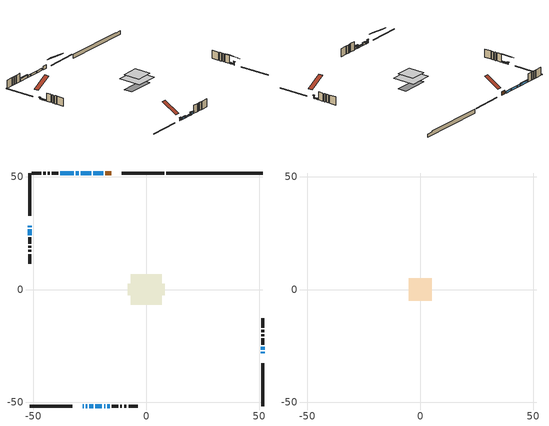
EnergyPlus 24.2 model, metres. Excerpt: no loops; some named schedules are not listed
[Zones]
conditioned space
 floor adiabatic (AdiabaticFloorConstruction): -6.78,-6.78 -6.78,6.78 6.78,6.78 6.78,-6.78 z3.2
 floor foundation (Slab1 construction): -8.1,-2.57 -8.1,2.57 8.1,2.57 8.1,-2.57 z-1.68
 wall outside (RimJoist1 construction): 7.99,51.59 -10.86,51.59 / -51.59,-51.59 -32.74,-51.59 / -51.59,51.59 -51.59,32.74 / 51.59,-51.59 51.59,-32.74 z0.76:1.06
 wall outside (AdiabaticWallConstruction 1): -15.42,51.59 -18.16,51.59 z0.76:2.79
 wall outside (AdiabaticWallConstruction): -19.09,51.59 -23.53,51.59 / -25.31,-51.59 -23.58,-51.59 / -24.46,51.59 -28.95,51.59 / -29.88,51.59 -31.29,51.59 z0.76:1.98; -28.18,-51.59 -27.67,-51.59 / 51.59,-28.18 51.59,-27.57 / -18.67,-51.59 -18.16,-51.59 z0.76:2.54; -26.75,-51.59 -26.23,-51.59 / -51.59,28.18 -51.59,27.67 z0.76:1.78; -22.65,-51.59 -19.6,-51.59 z0.76:1.37; 51.59,-26.64 51.59,-25.29 / -51.59,26.74 -51.59,24.05 z0.76:1.32; -17.23,-51.59 -16.21,-51.59 z0.76:2.39; -32.22,51.59 -38.1,51.59 z0.76:2.13
 wall outside (Wall1 construction): -39.03,51.59 -41.81,51.59 / -15.29,-51.59 -12.51,-51.59 / -51.59,23.12 -51.59,20.34 / 51.59,-24.37 51.59,-21.59 z0.76:5.64
 wall outside (Wall2 construction): -42.74,51.59 -43.56,51.59 / -11.58,-51.59 -10.76,-51.59 / -51.59,19.41 -51.59,18.59 / 51.59,-20.66 51.59,-19.84 z0.76:5.64
 wall outside (Wall3 construction): -44.49,51.59 -45.54,51.59 / -9.83,-51.59 -8.78,-51.59 / -51.59,17.66 -51.59,16.61 / 51.59,-18.91 51.59,-17.86 z0.76:5.64
 wall outside (Wall4 construction): -46.47,51.59 -50.67,51.59 / -7.85,-51.59 -3.65,-51.59 / -51.59,15.69 -51.59,11.49 / 51.59,-16.93 51.59,-12.73 z0.76:5.64
 wall foundation (FoundationWall1 construction): 8.92,51.59,-1.68 8.92,51.59,0.76 47.33,51.59,0.76 47.33,51.59,0.23 51.59,51.59,0.23 51.59,51.59,-1.68
 window (WindowConstruction): -19.09,51.59 -23.53,51.59 z0.76:1.98
 window (WindowConstruction 5): -28.18,-51.59 -27.67,-51.59 z0.76:2.54
 window (WindowConstruction 6): -26.74,-51.59 -26.23,-51.59 z0.76:1.77
 window (WindowConstruction 7): -25.31,-51.59 -23.58,-51.59 z0.76:1.98
 window (WindowConstruction 8): -22.65,-51.59 -19.6,-51.59 z0.76:1.37
 window (WindowConstruction 9): 51.59,-28.18 51.59,-27.57 z0.76:2.54
 window (WindowConstruction 10): -51.59,28.18 -51.59,27.67 z0.76:1.77
 window (WindowConstruction 12): 51.59,-26.64 51.59,-25.3 z0.76:1.32
 window (WindowConstruction 13): -51.59,26.74 -51.59,24.05 z0.76:1.32
 window (WindowConstruction 1): -24.46,51.59 -28.95,51.59 z0.76:1.98
 window (WindowConstruction 2): -29.88,51.59 -31.29,51.59 z0.76:1.98
 window (WindowConstruction 3): -18.67,-51.59 -18.16,-51.59 z0.76:2.54
 window (WindowConstruction 11): -17.23,-51.59 -16.22,-51.59 z0.76:2.38
 window (WindowConstruction 4): -32.22,51.59 -38.1,51.59 z0.76:2.13
 door (Door): -15.42,51.59 -18.16,51.59 z0.76:2.79
 ceiling adiabatic (AdiabaticFloorConstruction): 6.78,-6.78 6.78,6.78 -6.78,6.78 -6.78,-6.78 z3.2
attic - vented
 floor to conditioned space (Floor1 construction Reversed): -5.02,-5.02 -5.02,5.02 5.02,5.02 5.02,-5.02 z5.64
 roof outside (Roof1 construction): -14.49,51.59,5.64 -14.49,42.27,11.08 -11.79,42.27,11.08 -11.79,51.59,5.64; -29.11,-51.59,5.64 -29.11,-42.27,11.08 -31.81,-42.27,11.08 -31.81,-51.59,5.64; -51.59,29.11,5.64 -42.27,29.11,11.08 -42.27,31.81,11.08 -51.59,31.81,5.64; 51.59,-29.11,5.64 42.27,-29.11,11.08 42.27,-31.81,11.08 51.59,-31.81,5.64
shading: -27.47,-51.59 -28.38,-51.59 -28.38,-52.2 -27.47,-52.2 z2.74; -26.03,-51.59 -26.94,-51.59 -26.94,-52.2 -26.03,-52.2 z1.98; -23.38,-51.59 -25.51,-51.59 -25.51,-52.2 -23.38,-52.2 z2.18; -19.4,-51.59 -22.85,-51.59 -22.85,-52.2 -19.4,-52.2 z1.57; 51.59,-27.37 51.59,-28.38 52.01,-28.38 52.01,-27.37 z2.74; -51.59,27.47 -51.59,28.38 -52.01,28.38 -52.01,27.47 z1.98; 51.59,-25.09 51.59,-26.84 52.01,-26.84 52.01,-25.09 z1.52; -51.59,23.85 -51.59,26.95 -52.01,26.95 -52.01,23.85 z1.52; -17.96,-51.59 -18.87,-51.59 -18.87,-52.01 -17.96,-52.01 z2.74; -16.01,-51.59 -17.43,-51.59 -17.43,-52.2 -16.01,-52.2 z2.59; -38.31,51.59 -32.02,51.59 -32.02,52.2 -38.31,52.2 z2.33
[Building]
Building 1: Terrain=Suburbs
[Site:Location]
Quebec Intl AP_QC: Latitude {deg}=46.8; Longitude {deg}=-71.38; Time Zone {hr}=-5; Elevation {m}=74; Keep Site Location Information=Yes
[Site:GroundTemperature:Shallow]
0.0108218, -2.24938, -2.43038, -1.3578, 2.94801, 7.23376, 10.9493, 13.303, 13.5029, 11.5886, 7.96783, 3.81355
[Site:WaterMainsTemperature]
Calculation Method=Schedule; Temperature Schedule=mains temperature schedule
[Material] Roughness=Rough; Thermal Absorptance=0.9
Name | Thickness {m} | Conductivity {W/m-K} | Density {kg/m3} | Specific Heat {J/kg-K} | Solar Absorptance | Visible Absorptance
asphalt or fiberglass shingles | 0.00635 | 0.162714 | 1121.4 | 1465.45 | 0.4 | 0.4
ceiling loosefill ins | 0.254 | 0.0480833 | 16.02 | 1046.75 | 0.7 | 0.7
ceiling stud and cavity | 0.1397 | 0.180722 | 65.682 | 1177.47 | 0.7 | 0.7
concrete 4.0 in. | 0.1016 | 1.803125 | 2242.8 | 837.4 | 0.7 | 0.7
concrete 8.0 in. | 0.2032 | 1.803125 | 2242.8 | 837.4 | 0.7 | 0.7
door material | 0.04445 | 0.0451087 | 512.64 | 1214.23 | 0.7 | 0.7
exterior vertical ins | 0.0536725 | 0.029427 | 32.04 | 1214.23 | 0.7 | 0.7
floor covering | 0.0127 | 0.0433444 | 54.468 | 1339.84 | 0.6 | 0.6
floor rigid ins; wall rigid ins 1 | 0.512978 | 0.029427 | 32.04 | 1214.23 | 0.7 | 0.7
floor stud and cavity | 0.1397 | 1.75129 | 37.0049 | 1207.88 | 0.7 | 0.7
furniture material conditioned space 1 | 0.1524 | 0.115458 | 640.8 | 1214.23 | 0.6 | 0.6
gypsum board | 0.0127 | 0.160291 | 801 | 837.4 | 0.6 | 0.6
gypsum board 1 | 0.0127 | 0.160291 | 801 | 837.4 | 0.7 | 0.7
osb sheathing 0.5 in. | 0.0127 | 0.115458 | 512.64 | 1214.23 | 0.7 | 0.7
osb sheathing 0.75 in. | 0.01905 | 0.115458 | 512.64 | 1214.23 | 0.7 | 0.7
osb sheathing 2.0 in. | 0.0508 | 0.115458 | 512.64 | 1214.23 | 0.7 | 0.7
rim joist rigid ins; wall rigid ins | 0.051816 | 0.029427 | 32.04 | 1214.23 | 0.7 | 0.7
rim joist stud and cavity | 0.0508 | 0.0352871 | 125.044 | 1163.47 | 0.6 | 0.6
wall stud and cavity | 0.1397 | 0.140922 | 139.0536 | 1170.24 | 0.7 | 0.7
wall stud and cavity 1 | 0.1397 | 0.137741 | 139.0536 | 1170.24 | 0.7 | 0.7
wall stud and cavity 2 | 0.1397 | 0.154657 | 139.0536 | 1170.24 | 0.7 | 0.7
wall stud and cavity 3 | 0.1397 | 0.138704 | 139.0536 | 1170.24 | 0.7 | 0.7
wall stud and cavity 4 | 0.0889 | 0.380278 | 52.3479 | 1209.89 | 0.7 | 0.7
wall stud and cavity 5 | 0.0889 | 0.391764 | 83.0341 | 1211.67 | 0.7 | 0.7
wood siding | 0.0254 | 0.102417 | 544.68 | 1172.36 | 0.4 | 0.4
wood siding 1; wood siding 2; wood siding 3 | 0.0254 | 0.102417 | 544.68 | 1172.36 | 0.7 | 0.7
[WindowMaterial:SimpleGlazingSystem]
Name | U-Factor {W/m2-K} | Solar Heat Gain Coefficient
WindowMaterial | 2.89578 | 0.64
WindowMaterial 1 | 2.82878 | 0.68
WindowMaterial 10 | 5.06534 | 0.63
WindowMaterial 2 | 2.95426 | 0.61
WindowMaterial 3 | 3.14334 | 0.52
WindowMaterial 4 | 2.93098 | 0.62
WindowMaterial 5 | 3.1916 | 0.49
WindowMaterial 6 | 2.929848 | 0.63
WindowMaterial 7 | 3.05136 | 0.57
WindowMaterial 8 | 3.08145 | 0.55
WindowMaterial 9 | 2.86682 | 0.61
[Construction]
AdiabaticFloorConstruction: floor stud and cavity, floor rigid ins, osb sheathing 0.75 in., floor covering
AdiabaticWallConstruction: wood siding 2, wall rigid ins 1, wall stud and cavity 4, gypsum board
AdiabaticWallConstruction 1: wood siding 3, wall rigid ins 1, wall stud and cavity 4, gypsum board
Door: door material
Floor1 construction Reversed: gypsum board, ceiling stud and cavity, ceiling loosefill ins
FoundationWall1 construction: concrete 8.0 in., gypsum board 1
furniture construction conditioned space 1: furniture material conditioned space 1
PartitionWallConstruction: gypsum board, wall stud and cavity 5, gypsum board
RimJoist1 construction: wood siding 1, rim joist rigid ins, osb sheathing 2.0 in., rim joist stud and cavity
Roof1 construction: asphalt or fiberglass shingles
Slab1 construction: concrete 4.0 in.
Wall1 construction: wood siding, wall rigid ins, osb sheathing 0.5 in., wall stud and cavity, gypsum board
Wall2 construction: wood siding, wall rigid ins, osb sheathing 0.5 in., wall stud and cavity 1, gypsum board
Wall3 construction: wood siding, wall rigid ins, osb sheathing 0.5 in., wall stud and cavity 2, gypsum board
Wall4 construction: wood siding, wall rigid ins, osb sheathing 0.5 in., wall stud and cavity 3, gypsum board
WindowConstruction: WindowMaterial
WindowConstruction 1: WindowMaterial 1
WindowConstruction 10; WindowConstruction 6: WindowMaterial 5
WindowConstruction 11: WindowMaterial 9
WindowConstruction 12; WindowConstruction 13: WindowMaterial 10
WindowConstruction 2: WindowMaterial 2
WindowConstruction 3; WindowConstruction 5: WindowMaterial 3
WindowConstruction 4: WindowMaterial 4
WindowConstruction 7: WindowMaterial 6
WindowConstruction 8: WindowMaterial 7
WindowConstruction 9: WindowMaterial 8
[Zone] Multiplier=1; Part of Total Floor Area=Yes
Name | Volume {m3}
attic - vented | 84.8745
conditioned space | 701.7
[Space]
Name | Zone | Volume {m3}
attic - vented 1 | attic - vented | 84.8745
conditioned space 1 | conditioned space | 701.7
[ZoneInfiltration:EffectiveLeakageArea]
infil attic - vented 1: Zone or Space=attic - vented 1; Schedule=Always On Discrete; Effective Air Leakage Area {cm2}=3718.52; Stack Coefficient=0.000378336; Wind Coefficient=1.31419e-05
[ZoneMixing]
whole house fan mix: Zone or Space=attic - vented; Schedule=Always On Continuous; Design Flow Rate Calculation Method=Flow/Zone; Design Flow Rate {m3/s}=0; Source Zone or Space=conditioned space
[SurfaceProperty:ExposedFoundationPerimeter]
Slab1: Exposed Perimeter Calculation Method=TotalExposedPerimeter; Total Exposed Perimeter {m}=42.672
[InternalMass] Zone or ZoneList=conditioned space; Space or SpaceList=conditioned space 1
Name | Construction | Surface Area {m2}
furniture mass conditioned space 1 | furniture construction conditioned space 1 | 106.82
partition wall mass | PartitionWallConstruction | 267.05
[Lights]
interior lighting: Zone or ZoneList or Space or SpaceList=conditioned space 1; Schedule=interior lighting schedule; Design Level Calculation Method=LightingLevel; Lighting Level {W}=343.2; Return Air Fraction=0; Fraction Radiant=0.6; Fraction Visible=0.2; Fraction Replaceable=1
[People]
occupants: Zone or ZoneList or Space or SpaceList=conditioned space 1; Number of People Schedule=occupants schedule; Number of People Calculation Method=People; Number of People=3; Fraction Radiant=0.314171; Sensible Heat Fraction=0.56303; Activity Level Schedule=occupants activity schedule; Carbon Dioxide Generation Rate {m3/s-W}=0; Enable ASHRAE 55 Comfort Warnings=No; Mean Radiant Temperature Calculation Type=EnclosureAveraged
[ElectricEquipment] Zone or ZoneList or Space or SpaceList=conditioned space 1; Design Level Calculation Method=EquipmentLevel
Name | Schedule | Design Level {W} | Fraction Latent | Fraction Radiant | Fraction Lost
clothes dryer | clothes dryer schedule | 140.772 | 0.015 | 0.081 | 0.85
clothes washer | clothes washer schedule | 32.1985 | 0.03 | 0.162 | 0.7
cooking range | cooking range schedule | 215.147 | 0.08 | 0.432 | 0.2
dishwasher | dishwasher schedule | 66.8632 | 0.3 | 0.18 | 0.4
fridge | fridge schedule | 72.9452 | 0 | 0.6 | 0
mech vent house fan | mech vent house fan schedule | 19.9167 | 0 | 0 | 0.5
mech vent house fan cfis | mech vent house fan cfis schedule | 0 | 0 | 0 | 0
mech vent range fan 0 | mech vent range fan 0 schedule | 57 | 0 | 0 | 1
misc plug loads | misc plug loads schedule | 494.7 | 0.045 | 0.513 | 0.1
whole house fan | Always On Discrete | 0 | 0 | 0 | 1
[OtherEquipment] Zone or ZoneList or Space or SpaceList=conditioned space 1; Design Level Calculation Method=EquipmentLevel
Name | Fuel Type | Schedule | Design Level {W} | Fraction Latent | Fraction Radiant | Fraction Lost
clothes dryer 1 | Electricity | clothes dryer schedule | 0 | 0.015 | 0.081 | 0.85
cooking range 1 | Electricity | cooking range schedule | 0 | 0.08 | 0.432 | 0.2
general water use latent | None | general water use schedule | 62.594 | 1 | 0 | 0
general water use sensible | None | general water use schedule | -61.6891 | 0 | 0.6 | 0
mech vent house fan latent load | None | Always On Discrete | 0 | 1 | 0 | 0
mech vent house fan sensible load | None | Always On Discrete | 0 | 0 | 0 | 0
water heater energy adjustment1 | Electricity | Always On Discrete | 0.01 | 0 | 0 | 1
[ZoneInfiltration:DesignFlowRate] Zone or ZoneList or Space or SpaceList=conditioned space 1; Schedule=Always On Discrete; Design Flow Rate Calculation Method=Flow/Zone; Design Flow Rate {m3/s}=0
infil flow; natural vent flow; whole house fan flow
[Foundation:Kiva]
Foundation Kiva 1: Initial Indoor Air Temperature {C}=18; Wall Height Above Grade {m}=0.759988; Wall Depth Below Slab {m}=0.2032; Custom Block Material Name 1=exterior vertical ins; Custom Block Depth 1 {m}=2.43998; Custom Block X Position 1 {m}=0.2159; Custom Block Z Position 1 {m}=0
[Foundation:Kiva:Settings]
Soil Conductivity {W/m-K}=0.849921; Soil Density {kg/m3}=1842.3; Soil Specific Heat {J/kg-K}=418.7; Ground Solar Absorptivity=0.9; Ground Thermal Absorptivity=0.9; Ground Surface Roughness {m}=0.03; Far-Field Width {m}=40; Deep-Ground Boundary Condition=ZeroFlux; Deep-Ground Depth {m}=40; Minimum Cell Dimension {m}=0.2; Maximum Cell Growth Coefficient=3; Simulation Timestep=Timestep
[Exterior:Lights]
exterior lighting: Schedule=exterior lighting schedule; Design Level {W}=75.6
[Schedule:Constant]
Name | Hourly Value
Always On Continuous; mech vent house fan schedule; mech vent house fan cfis schedule; Always On Discrete | 1
occupants activity schedule | 117.228
fridge schedule | 0
[Schedule:Week:Daily]
interior lighting schedule Week Rule - Jan1-Jan27: interior lighting schedule day, interior lighting schedule day, interior lighting schedule day, interior lighting schedule day, interior lighting schedule day, interior lighting schedule day, interior lighting schedule day, interior lighting schedule default day, interior lighting schedule default day, interior lighting schedule default day, interior lighting schedule default day, interior lighting schedule default day
interior lighting schedule Week Rule - Jan28-Feb3: interior lighting schedule day, interior lighting schedule day, interior lighting schedule day, interior lighting schedule day, interior lighting schedule day 1, interior lighting schedule day 1, interior lighting schedule day 1, interior lighting schedule default day, interior lighting schedule default day, interior lighting schedule default day, interior lighting schedule default day, interior lighting schedule default day
interior lighting schedule Week Rule - Feb4-Feb24: interior lighting schedule day 1, interior lighting schedule day 1, interior lighting schedule day 1, interior lighting schedule day 1, interior lighting schedule day 1, interior lighting schedule day 1, interior lighting schedule day 1, interior lighting schedule default day, interior lighting schedule default day, interior lighting schedule default day, interior lighting schedule default day, interior lighting schedule default day
interior lighting schedule Week Rule - Feb25-Mar3: interior lighting schedule day 1, interior lighting schedule day 1, interior lighting schedule day 1, interior lighting schedule day 1, interior lighting schedule day 2, interior lighting schedule day 2, interior lighting schedule day 2, interior lighting schedule default day, interior lighting schedule default day, interior lighting schedule default day, interior lighting schedule default day, interior lighting schedule default day
interior lighting schedule Week Rule - Mar4-Mar31: interior lighting schedule day 2, interior lighting schedule day 2, interior lighting schedule day 2, interior lighting schedule day 2, interior lighting schedule day 2, interior lighting schedule day 2, interior lighting schedule day 2, interior lighting schedule default day, interior lighting schedule default day, interior lighting schedule default day, interior lighting schedule default day, interior lighting schedule default day
interior lighting schedule Week Rule - Apr1-Apr28: interior lighting schedule day 3, interior lighting schedule day 3, interior lighting schedule day 3, interior lighting schedule day 3, interior lighting schedule day 3, interior lighting schedule day 3, interior lighting schedule day 3, interior lighting schedule default day, interior lighting schedule default day, interior lighting schedule default day, interior lighting schedule default day, interior lighting schedule default day
interior lighting schedule Week Rule - Apr29-May5: interior lighting schedule day 3, interior lighting schedule day 3, interior lighting schedule day 4, interior lighting schedule day 4, interior lighting schedule day 4, interior lighting schedule day 4, interior lighting schedule day 4, interior lighting schedule default day, interior lighting schedule default day, interior lighting schedule default day, interior lighting schedule default day, interior lighting schedule default day
interior lighting schedule Week Rule - May6-May26: interior lighting schedule day 4, interior lighting schedule day 4, interior lighting schedule day 4, interior lighting schedule day 4, interior lighting schedule day 4, interior lighting schedule day 4, interior lighting schedule day 4, interior lighting schedule default day, interior lighting schedule default day, interior lighting schedule default day, interior lighting schedule default day, interior lighting schedule default day
interior lighting schedule Week Rule - May27-Jun2: interior lighting schedule day 4, interior lighting schedule day 4, interior lighting schedule day 4, interior lighting schedule day 4, interior lighting schedule day 4, interior lighting schedule day 5, interior lighting schedule day 5, interior lighting schedule default day, interior lighting schedule default day, interior lighting schedule default day, interior lighting schedule default day, interior lighting schedule default day
interior lighting schedule Week Rule - Jun3-Jun30: interior lighting schedule day 5, interior lighting schedule day 5, interior lighting schedule day 5, interior lighting schedule day 5, interior lighting schedule day 5, interior lighting schedule day 5, interior lighting schedule day 5, interior lighting schedule default day, interior lighting schedule default day, interior lighting schedule default day, interior lighting schedule default day, interior lighting schedule default day
interior lighting schedule Week Rule - Jul1-Jul28: interior lighting schedule day 6, interior lighting schedule day 6, interior lighting schedule day 6, interior lighting schedule day 6, interior lighting schedule day 6, interior lighting schedule day 6, interior lighting schedule day 6, interior lighting schedule default day, interior lighting schedule default day, interior lighting schedule default day, interior lighting schedule default day, interior lighting schedule default day
interior lighting schedule Week Rule - Jul29-Aug4: interior lighting schedule day 6, interior lighting schedule day 6, interior lighting schedule day 6, interior lighting schedule day 7, interior lighting schedule day 7, interior lighting schedule day 7, interior lighting schedule day 7, interior lighting schedule default day, interior lighting schedule default day, interior lighting schedule default day, interior lighting schedule default day, interior lighting schedule default day
interior lighting schedule Week Rule - Aug5-Aug25: interior lighting schedule day 7, interior lighting schedule day 7, interior lighting schedule day 7, interior lighting schedule day 7, interior lighting schedule day 7, interior lighting schedule day 7, interior lighting schedule day 7, interior lighting schedule default day, interior lighting schedule default day, interior lighting schedule default day, interior lighting schedule default day, interior lighting schedule default day
interior lighting schedule Week Rule - Aug26-Sep1: interior lighting schedule day 7, interior lighting schedule day 7, interior lighting schedule day 7, interior lighting schedule day 7, interior lighting schedule day 7, interior lighting schedule day 7, interior lighting schedule day 8, interior lighting schedule default day, interior lighting schedule default day, interior lighting schedule default day, interior lighting schedule default day, interior lighting schedule default day
interior lighting schedule Week Rule - Sep2-Sep29: interior lighting schedule day 8, interior lighting schedule day 8, interior lighting schedule day 8, interior lighting schedule day 8, interior lighting schedule day 8, interior lighting schedule day 8, interior lighting schedule day 8, interior lighting schedule default day, interior lighting schedule default day, interior lighting schedule default day, interior lighting schedule default day, interior lighting schedule default day
interior lighting schedule Week Rule - Sep30-Oct6: interior lighting schedule day 8, interior lighting schedule day 9, interior lighting schedule day 9, interior lighting schedule day 9, interior lighting schedule day 9, interior lighting schedule day 9, interior lighting schedule day 9, interior lighting schedule default day, interior lighting schedule default day, interior lighting schedule default day, interior lighting schedule default day, interior lighting schedule default day
interior lighting schedule Week Rule - Oct7-Oct27: interior lighting schedule day 9, interior lighting schedule day 9, interior lighting schedule day 9, interior lighting schedule day 9, interior lighting schedule day 9, interior lighting schedule day 9, interior lighting schedule day 9, interior lighting schedule default day, interior lighting schedule default day, interior lighting schedule default day, interior lighting schedule default day, interior lighting schedule default day
interior lighting schedule Week Rule - Oct28-Nov3: interior lighting schedule day 9, interior lighting schedule day 9, interior lighting schedule day 9, interior lighting schedule day 9, interior lighting schedule day 10, interior lighting schedule day 10, interior lighting schedule day 10, interior lighting schedule default day, interior lighting schedule default day, interior lighting schedule default day, interior lighting schedule default day, interior lighting schedule default day
interior lighting schedule Week Rule - Nov4-Nov24: interior lighting schedule day 10, interior lighting schedule day 10, interior lighting schedule day 10, interior lighting schedule day 10, interior lighting schedule day 10, interior lighting schedule day 10, interior lighting schedule day 10, interior lighting schedule default day, interior lighting schedule default day, interior lighting schedule default day, interior lighting schedule default day, interior lighting schedule default day
interior lighting schedule Week Rule - Nov25-Dec1: interior lighting schedule day 10, interior lighting schedule day 10, interior lighting schedule day 10, interior lighting schedule day 10, interior lighting schedule day 10, interior lighting schedule day 10, interior lighting schedule day 11, interior lighting schedule default day, interior lighting schedule default day, interior lighting schedule default day, interior lighting schedule default day, interior lighting schedule default day
interior lighting schedule Week Rule - Dec2-Dec31: interior lighting schedule day 11, interior lighting schedule day 11, interior lighting schedule day 11, interior lighting schedule day 11, interior lighting schedule day 11, interior lighting schedule day 11, interior lighting schedule day 11, interior lighting schedule default day, interior lighting schedule default day, interior lighting schedule default day, interior lighting schedule default day, interior lighting schedule default day
occupants schedule Week Rule - Jan1-Dec31: occupants schedule day, occupants schedule day, occupants schedule day, occupants schedule day, occupants schedule day, occupants schedule day, occupants schedule day, occupants schedule default day, occupants schedule default day, occupants schedule default day, occupants schedule default day, occupants schedule default day
clothes dryer schedule Week Rule - Jan1-Dec31: clothes dryer schedule day, clothes dryer schedule day, clothes dryer schedule day, clothes dryer schedule day, clothes dryer schedule day, clothes dryer schedule day, clothes dryer schedule day, clothes dryer schedule default day, clothes dryer schedule default day, clothes dryer schedule default day, clothes dryer schedule default day, clothes dryer schedule default day
clothes washer schedule Week Rule - Jan1-Dec31: clothes washer schedule day, clothes washer schedule day, clothes washer schedule day, clothes washer schedule day, clothes washer schedule day, clothes washer schedule day, clothes washer schedule day, clothes washer schedule default day, clothes washer schedule default day, clothes washer schedule default day, clothes washer schedule default day, clothes washer schedule default day
cooking range schedule Week Rule - Jan1-Dec31: cooking range schedule day, cooking range schedule day, cooking range schedule day, cooking range schedule day, cooking range schedule day, cooking range schedule day, cooking range schedule day, cooking range schedule default day, cooking range schedule default day, cooking range schedule default day, cooking range schedule default day, cooking range schedule default day
dishwasher schedule Week Rule - Jan1-Dec31: dishwasher schedule day, dishwasher schedule day, dishwasher schedule day, dishwasher schedule day, dishwasher schedule day, dishwasher schedule day, dishwasher schedule day, dishwasher schedule default day, dishwasher schedule default day, dishwasher schedule default day, dishwasher schedule default day, dishwasher schedule default day
mech vent range fan 0 schedule Week Rule - Jan1-Dec31: mech vent range fan 0 schedule day, mech vent range fan 0 schedule day, mech vent range fan 0 schedule day, mech vent range fan 0 schedule day, mech vent range fan 0 schedule day, mech vent range fan 0 schedule day, mech vent range fan 0 schedule day, mech vent range fan 0 schedule default day, mech vent range fan 0 schedule default day, mech vent range fan 0 schedule default day, mech vent range fan 0 schedule default day, mech vent range fan 0 schedule default day
misc plug loads schedule Week Rule - Jan1-Dec31: misc plug loads schedule day, misc plug loads schedule day, misc plug loads schedule day, misc plug loads schedule day, misc plug loads schedule day, misc plug loads schedule day, misc plug loads schedule day, misc plug loads schedule default day, misc plug loads schedule default day, misc plug loads schedule default day, misc plug loads schedule default day, misc plug loads schedule default day
general water use schedule Week Rule - Jan1-Dec31: general water use schedule day, general water use schedule day, general water use schedule day, general water use schedule day, general water use schedule day, general water use schedule day, general water use schedule day, general water use schedule default day, general water use schedule default day, general water use schedule default day, general water use schedule default day, general water use schedule default day
exterior lighting schedule Week Rule - Jan1-Jan27: exterior lighting schedule day, exterior lighting schedule day, exterior lighting schedule day, exterior lighting schedule day, exterior lighting schedule day, exterior lighting schedule day, exterior lighting schedule day, exterior lighting schedule default day, exterior lighting schedule default day, exterior lighting schedule default day, exterior lighting schedule default day, exterior lighting schedule default day
exterior lighting schedule Week Rule - Jan28-Feb3: exterior lighting schedule day, exterior lighting schedule day, exterior lighting schedule day, exterior lighting schedule day, exterior lighting schedule day 1, exterior lighting schedule day 1, exterior lighting schedule day 1, exterior lighting schedule default day, exterior lighting schedule default day, exterior lighting schedule default day, exterior lighting schedule default day, exterior lighting schedule default day
exterior lighting schedule Week Rule - Feb4-Feb24: exterior lighting schedule day 1, exterior lighting schedule day 1, exterior lighting schedule day 1, exterior lighting schedule day 1, exterior lighting schedule day 1, exterior lighting schedule day 1, exterior lighting schedule day 1, exterior lighting schedule default day, exterior lighting schedule default day, exterior lighting schedule default day, exterior lighting schedule default day, exterior lighting schedule default day
exterior lighting schedule Week Rule - Feb25-Mar3: exterior lighting schedule day 1, exterior lighting schedule day 1, exterior lighting schedule day 1, exterior lighting schedule day 1, exterior lighting schedule day 2, exterior lighting schedule day 2, exterior lighting schedule day 2, exterior lighting schedule default day, exterior lighting schedule default day, exterior lighting schedule default day, exterior lighting schedule default day, exterior lighting schedule default day
exterior lighting schedule Week Rule - Mar4-Mar31: exterior lighting schedule day 2, exterior lighting schedule day 2, exterior lighting schedule day 2, exterior lighting schedule day 2, exterior lighting schedule day 2, exterior lighting schedule day 2, exterior lighting schedule day 2, exterior lighting schedule default day, exterior lighting schedule default day, exterior lighting schedule default day, exterior lighting schedule default day, exterior lighting schedule default day
exterior lighting schedule Week Rule - Apr1-Apr28: exterior lighting schedule day 3, exterior lighting schedule day 3, exterior lighting schedule day 3, exterior lighting schedule day 3, exterior lighting schedule day 3, exterior lighting schedule day 3, exterior lighting schedule day 3, exterior lighting schedule default day, exterior lighting schedule default day, exterior lighting schedule default day, exterior lighting schedule default day, exterior lighting schedule default day
exterior lighting schedule Week Rule - Apr29-May5: exterior lighting schedule day 3, exterior lighting schedule day 3, exterior lighting schedule day 4, exterior lighting schedule day 4, exterior lighting schedule day 4, exterior lighting schedule day 4, exterior lighting schedule day 4, exterior lighting schedule default day, exterior lighting schedule default day, exterior lighting schedule default day, exterior lighting schedule default day, exterior lighting schedule default day
exterior lighting schedule Week Rule - May6-May26: exterior lighting schedule day 4, exterior lighting schedule day 4, exterior lighting schedule day 4, exterior lighting schedule day 4, exterior lighting schedule day 4, exterior lighting schedule day 4, exterior lighting schedule day 4, exterior lighting schedule default day, exterior lighting schedule default day, exterior lighting schedule default day, exterior lighting schedule default day, exterior lighting schedule default day
exterior lighting schedule Week Rule - May27-Jun2: exterior lighting schedule day 4, exterior lighting schedule day 4, exterior lighting schedule day 4, exterior lighting schedule day 4, exterior lighting schedule day 4, exterior lighting schedule day 5, exterior lighting schedule day 5, exterior lighting schedule default day, exterior lighting schedule default day, exterior lighting schedule default day, exterior lighting schedule default day, exterior lighting schedule default day
exterior lighting schedule Week Rule - Jun3-Jun30: exterior lighting schedule day 5, exterior lighting schedule day 5, exterior lighting schedule day 5, exterior lighting schedule day 5, exterior lighting schedule day 5, exterior lighting schedule day 5, exterior lighting schedule day 5, exterior lighting schedule default day, exterior lighting schedule default day, exterior lighting schedule default day, exterior lighting schedule default day, exterior lighting schedule default day
exterior lighting schedule Week Rule - Jul1-Jul28: exterior lighting schedule day 6, exterior lighting schedule day 6, exterior lighting schedule day 6, exterior lighting schedule day 6, exterior lighting schedule day 6, exterior lighting schedule day 6, exterior lighting schedule day 6, exterior lighting schedule default day, exterior lighting schedule default day, exterior lighting schedule default day, exterior lighting schedule default day, exterior lighting schedule default day
exterior lighting schedule Week Rule - Jul29-Aug4: exterior lighting schedule day 6, exterior lighting schedule day 6, exterior lighting schedule day 6, exterior lighting schedule day 7, exterior lighting schedule day 7, exterior lighting schedule day 7, exterior lighting schedule day 7, exterior lighting schedule default day, exterior lighting schedule default day, exterior lighting schedule default day, exterior lighting schedule default day, exterior lighting schedule default day
exterior lighting schedule Week Rule - Aug5-Aug25: exterior lighting schedule day 7, exterior lighting schedule day 7, exterior lighting schedule day 7, exterior lighting schedule day 7, exterior lighting schedule day 7, exterior lighting schedule day 7, exterior lighting schedule day 7, exterior lighting schedule default day, exterior lighting schedule default day, exterior lighting schedule default day, exterior lighting schedule default day, exterior lighting schedule default day
exterior lighting schedule Week Rule - Aug26-Sep1: exterior lighting schedule day 7, exterior lighting schedule day 7, exterior lighting schedule day 7, exterior lighting schedule day 7, exterior lighting schedule day 7, exterior lighting schedule day 7, exterior lighting schedule day 8, exterior lighting schedule default day, exterior lighting schedule default day, exterior lighting schedule default day, exterior lighting schedule default day, exterior lighting schedule default day
exterior lighting schedule Week Rule - Sep2-Sep29: exterior lighting schedule day 8, exterior lighting schedule day 8, exterior lighting schedule day 8, exterior lighting schedule day 8, exterior lighting schedule day 8, exterior lighting schedule day 8, exterior lighting schedule day 8, exterior lighting schedule default day, exterior lighting schedule default day, exterior lighting schedule default day, exterior lighting schedule default day, exterior lighting schedule default day
exterior lighting schedule Week Rule - Sep30-Oct6: exterior lighting schedule day 8, exterior lighting schedule day 9, exterior lighting schedule day 9, exterior lighting schedule day 9, exterior lighting schedule day 9, exterior lighting schedule day 9, exterior lighting schedule day 9, exterior lighting schedule default day, exterior lighting schedule default day, exterior lighting schedule default day, exterior lighting schedule default day, exterior lighting schedule default day
exterior lighting schedule Week Rule - Oct7-Oct27: exterior lighting schedule day 9, exterior lighting schedule day 9, exterior lighting schedule day 9, exterior lighting schedule day 9, exterior lighting schedule day 9, exterior lighting schedule day 9, exterior lighting schedule day 9, exterior lighting schedule default day, exterior lighting schedule default day, exterior lighting schedule default day, exterior lighting schedule default day, exterior lighting schedule default day
exterior lighting schedule Week Rule - Oct28-Nov3: exterior lighting schedule day 9, exterior lighting schedule day 9, exterior lighting schedule day 9, exterior lighting schedule day 9, exterior lighting schedule day 10, exterior lighting schedule day 10, exterior lighting schedule day 10, exterior lighting schedule default day, exterior lighting schedule default day, exterior lighting schedule default day, exterior lighting schedule default day, exterior lighting schedule default day
exterior lighting schedule Week Rule - Nov4-Nov24: exterior lighting schedule day 10, exterior lighting schedule day 10, exterior lighting schedule day 10, exterior lighting schedule day 10, exterior lighting schedule day 10, exterior lighting schedule day 10, exterior lighting schedule day 10, exterior lighting schedule default day, exterior lighting schedule default day, exterior lighting schedule default day, exterior lighting schedule default day, exterior lighting schedule default day
[Schedule:Year]
interior lighting schedule: interior lighting schedule Week Rule - Jan1-Jan27, 1, 1, 1, 27, interior lighting schedule Week Rule - Jan28-Feb3, 1, 28, 2, 3, interior lighting schedule Week Rule - Feb4-Feb24, 2, 4, 2, 24, interior lighting schedule Week Rule - Feb25-Mar3, 2, 25, 3, 3, interior lighting schedule Week Rule - Mar4-Mar31, 3, 4, 3, 31, interior lighting schedule Week Rule - Apr1-Apr28, 4, 1, 4, 28, interior lighting schedule Week Rule - Apr29-May5, 4, 29, 5, 5, interior lighting schedule Week Rule - May6-May26, 5, 6, 5, 26, interior lighting schedule Week Rule - May27-Jun2, 5, 27, 6, 2, interior lighting schedule Week Rule - Jun3-Jun30, 6, 3, 6, 30, interior lighting schedule Week Rule - Jul1-Jul28, 7, 1, 7, 28, interior lighting schedule Week Rule - Jul29-Aug4, 7, 29, 8, 4, interior lighting schedule Week Rule - Aug5-Aug25, 8, 5, 8, 25, interior lighting schedule Week Rule - Aug26-Sep1, 8, 26, 9, 1, interior lighting schedule Week Rule - Sep2-Sep29, 9, 2, 9, 29, interior lighting schedule Week Rule - Sep30-Oct6, 9, 30, 10, 6, interior lighting schedule Week Rule - Oct7-Oct27, 10, 7, 10, 27, interior lighting schedule Week Rule - Oct28-Nov3, 10, 28, 11, 3, interior lighting schedule Week Rule - Nov4-Nov24, 11, 4, 11, 24, interior lighting schedule Week Rule - Nov25-Dec1, 11, 25, 12, 1, interior lighting schedule Week Rule - Dec2-Dec31, 12, 2, 12, 31
occupants schedule: occupants schedule Week Rule - Jan1-Dec31, 1, 1, 12, 31
clothes dryer schedule: clothes dryer schedule Week Rule - Jan1-Dec31, 1, 1, 12, 31
clothes washer schedule: clothes washer schedule Week Rule - Jan1-Dec31, 1, 1, 12, 31
cooking range schedule: cooking range schedule Week Rule - Jan1-Dec31, 1, 1, 12, 31
dishwasher schedule: dishwasher schedule Week Rule - Jan1-Dec31, 1, 1, 12, 31
mech vent range fan 0 schedule: mech vent range fan 0 schedule Week Rule - Jan1-Dec31, 1, 1, 12, 31
misc plug loads schedule: misc plug loads schedule Week Rule - Jan1-Dec31, 1, 1, 12, 31
general water use schedule: general water use schedule Week Rule - Jan1-Dec31, 1, 1, 12, 31
exterior lighting schedule: exterior lighting schedule Week Rule - Jan1-Jan27, 1, 1, 1, 27, exterior lighting schedule Week Rule - Jan28-Feb3, 1, 28, 2, 3, exterior lighting schedule Week Rule - Feb4-Feb24, 2, 4, 2, 24, exterior lighting schedule Week Rule - Feb25-Mar3, 2, 25, 3, 3, exterior lighting schedule Week Rule - Mar4-Mar31, 3, 4, 3, 31, exterior lighting schedule Week Rule - Apr1-Apr28, 4, 1, 4, 28, exterior lighting schedule Week Rule - Apr29-May5, 4, 29, 5, 5, exterior lighting schedule Week Rule - May6-May26, 5, 6, 5, 26, exterior lighting schedule Week Rule - May27-Jun2, 5, 27, 6, 2, exterior lighting schedule Week Rule - Jun3-Jun30, 6, 3, 6, 30, exterior lighting schedule Week Rule - Jul1-Jul28, 7, 1, 7, 28, exterior lighting schedule Week Rule - Jul29-Aug4, 7, 29, 8, 4, exterior lighting schedule Week Rule - Aug5-Aug25, 8, 5, 8, 25, exterior lighting schedule Week Rule - Aug26-Sep1, 8, 26, 9, 1, exterior lighting schedule Week Rule - Sep2-Sep29, 9, 2, 9, 29, exterior lighting schedule Week Rule - Sep30-Oct6, 9, 30, 10, 6, exterior lighting schedule Week Rule - Oct7-Oct27, 10, 7, 10, 27, exterior lighting schedule Week Rule - Oct28-Nov3, 10, 28, 11, 3, exterior lighting schedule Week Rule - Nov4-Nov24, 11, 4, 11, 24, exterior lighting schedule Week Rule - Nov25-Dec1, 11, 25, 12, 1, exterior lighting schedule Week Rule - Dec2-Dec31, 12, 2, 12, 31
[Schedule:Compact]
mains temperature schedule: Through: 01/01, For: AllDays, Until: 24:00, 5.175, Through: 01/02, For: AllDays, Until: 24:00, 5.10167, Through: 01/03, For: AllDays, Until: 24:00, 5.02889, Through: 01/04, For: AllDays, Until: 24:00, 4.95778, Through: 01/05, For: AllDays, Until: 24:00, 4.88778, Through: 01/06, For: AllDays, Until: 24:00, 4.81833, Through: 01/07, For: AllDays, Until: 24:00, 4.75056, Through: 01/08, For: AllDays, Until: 24:00, 4.68389, Through: 01/09, For: AllDays, Until: 24:00, 4.61833, Through: 01/10, For: AllDays, Until: 24:00, 4.55389, Through: 01/11, For: AllDays, Until: 24:00, 4.49056, Through: 01/12, For: AllDays, Until: 24:00, 4.42889, Through: 01/13, For: AllDays, Until: 24:00, 4.36778, Through: 01/14, For: AllDays, Until: 24:00, 4.30889, Through: 01/15, For: AllDays, Until: 24:00, 4.25056, Through: 01/16, For: AllDays, Until: 24:00, 4.19389, Through: 01/17, For: AllDays, Until: 24:00, 4.13833, Through: 01/18, For: AllDays, Until: 24:00, 4.08444, Through: 01/19, For: AllDays, Until: 24:00, 4.03167, Through: 01/20, For: AllDays, Until: 24:00, 3.98056, Through: 01/21, For: AllDays, Until: 24:00, 3.93056, Through: 01/22, For: AllDays, Until: 24:00, 3.88222, Through: 01/23, For: AllDays, Until: 24:00, 3.835, Through: 01/24, For: AllDays, Until: 24:00, 3.78944, Through: 01/25, For: AllDays, Until: 24:00, 3.74556, Through: 01/26, For: AllDays, Until: 24:00, 3.70278, Through: 01/27, For: AllDays, Until: 24:00, 3.66167, Through: 01/28, For: AllDays, Until: 24:00, 3.62167, Through: 01/29, For: AllDays, Until: 24:00, 3.58389, Through: 01/30, For: AllDays, Until: 24:00, 3.54722, Through: 01/31, For: AllDays, Until: 24:00, 3.51167, Through: 02/01, For: AllDays, Until: 24:00, 3.47833, Through: 02/02, For: AllDays, Until: 24:00, 3.44611, Through: 02/03, For: AllDays, Until: 24:00, 3.41556, Through: 02/04, For: AllDays, Until: 24:00, 3.38667, Through: 02/05, For: AllDays, Until: 24:00, 3.35944, Through: 02/06, For: AllDays, Until: 24:00, 3.33389, Through: 02/07, For: AllDays, Until: 24:00, 3.30944, Through: 02/08, For: AllDays, Until: 24:00, 3.28667, Through: 02/09, For: AllDays, Until: 24:00, 3.26611, Through: 02/10, For: AllDays, Until: 24:00, 3.24667, Through: 02/11, For: AllDays, Until: 24:00, 3.22889, Through: 02/12, For: AllDays, Until: 24:00, 3.21278, Through: 02/13, For: AllDays, Until: 24:00, 3.19833, Through: 02/14, For: AllDays, Until: 24:00, 3.18556, Through: 02/15, For: AllDays, Until: 24:00, 3.17389, Through: 02/16, For: AllDays, Until: 24:00, 3.16444, Through: 02/17, For: AllDays, Until: 24:00, 3.15667, Through: 02/18, For: AllDays, Until: 24:00, 3.15056, Through: 02/19, For: AllDays, Until: 24:00, 3.14556, Through: 02/20, For: AllDays, Until: 24:00, 3.14278, Through: 02/21, For: AllDays, Until: 24:00, 3.14111, Through: 02/22, For: AllDays, Until: 24:00, 3.14167, Through: 02/23, For: AllDays, Until: 24:00, 3.14333, Through: 02/24, For: AllDays, Until: 24:00, 3.14722, Through: 02/25, For: AllDays, Until: 24:00, 3.15222, Through: 02/26, For: AllDays, Until: 24:00, 3.15944, Through: 02/27, For: AllDays, Until: 24:00, 3.16778, Through: 02/28, For: AllDays, Until: 24:00, 3.17778, Through: 03/01, For: AllDays, Until: 24:00, 3.18944, Through: 03/02, For: AllDays, Until: 24:00, 3.20333, Through: 03/03, For: AllDays, Until: 24:00, 3.21833, Through: 03/04, For: AllDays, Until: 24:00, 3.235, Through: 03/05, For: AllDays, Until: 24:00, 3.25333, Through: 03/06, For: AllDays, Until: 24:00, 3.27333, Through: 03/07, For: AllDays, Until: 24:00, 3.29444, Through: 03/08, For: AllDays, Until: 24:00, 3.31778, Through: 03/09, For: AllDays, Until: 24:00, 3.34222, Through: 03/10, For: AllDays, Until: 24:00, 3.36889, Through: 03/11, For: AllDays, Until: 24:00, 3.39667, Through: 03/12, For: AllDays, Until: 24:00, 3.42611, Through: 03/13, For: AllDays, Until: 24:00, 3.45722, Through: 03/14, For: AllDays, Until: 24:00, 3.49, Through: 03/15, For: AllDays, Until: 24:00, 3.52389, Through: 03/16, For: AllDays, Until: 24:00, 3.55944, Through: 03/17, For: AllDays, Until: 24:00, 3.59667, Through: 03/18, For: AllDays, Until: 24:00, 3.63556, Through: 03/19, For: AllDays, Until: 24:00, 3.67556, Through: 03/20, For: AllDays, Until: 24:00, 3.71722, Through: 03/21, For: AllDays, Until: 24:00, 3.76056, Through: 03/22, For: AllDays, Until: 24:00, 3.80556, Through: 03/23, For: AllDays, Until: 24:00, 3.85111, Through: 03/24, For: AllDays, Until: 24:00, 3.89889, Through: 03/25, For: AllDays, Until: 24:00, 3.94778, Through: 03/26, For: AllDays, Until: 24:00, 3.99833, Through: 03/27, For: AllDays, Until: 24:00, 4.05, Through: 03/28, For: AllDays, Until: 24:00, 4.10333, Through: 03/29, For: AllDays, Until: 24:00, 4.15778, Through: 03/30, For: AllDays, Until: 24:00, 4.21333, Through: 03/31, For: AllDays, Until: 24:00, 4.27056, Through: 04/01, For: AllDays, Until: 24:00, 4.32944, Through: 04/02, For: AllDays, Until: 24:00, 4.38889, Through: 04/03, For: AllDays, Until: 24:00, 4.45, Through: 04/04, For: AllDays, Until: 24:00, 4.51222, Through: 04/05, For: AllDays, Until: 24:00, 4.57611, Through: 04/06, For: AllDays, Until: 24:00, 4.64056, Through: 04/07, For: AllDays, Until: 24:00, 4.70667, Through: 04/08, For: AllDays, Until: 24:00, 4.77389, Through: 04/09, For: AllDays, Until: 24:00, 4.84222, Through: 04/10, For: AllDays, Until: 24:00, 4.91167, Through: 04/11, For: AllDays, Until: 24:00, 4.98278, Through: 04/12, For: AllDays, Until: 24:00, 5.05444, Through: 04/13, For: AllDays, Until: 24:00, 5.12722, Through: 04/14, For: AllDays, Until: 24:00, 5.20111, Through: 04/15, For: AllDays, Until: 24:00, 5.27611, Through: 04/16, For: AllDays, Until: 24:00, 5.35167, Through: 04/17, For: AllDays, Until: 24:00, 5.42889, Through: 04/18, For: AllDays, Until: 24:00, 5.50667, Through: 04/19, For: AllDays, Until: 24:00, 5.58556, Through: 04/20, For: AllDays, Until: 24:00, 5.665, Through: 04/21, For: AllDays, Until: 24:00, 5.74611, Through: 04/22, For: AllDays, Until: 24:00, 5.82722, Through: 04/23, For: AllDays, Until: 24:00, 5.91, Through: 04/24, For: AllDays, Until: 24:00, 5.99278, Through: 04/25, For: AllDays, Until: 24:00, 6.07722, Through: 04/26, For: AllDays, Until: 24:00, 6.16167, Through: 04/27, For: AllDays, Until: 24:00, 6.24722, Through: 04/28, For: AllDays, Until: 24:00, 6.33389, Through: 04/29, For: AllDays, Until: 24:00, 6.42056, Through: 04/30, For: AllDays, Until: 24:00, 6.50833, Through: 05/01, For: AllDays, Until: 24:00, 6.59667, Through: 05/02, For: AllDays, Until: 24:00, 6.68556, Through: 05/03, For: AllDays, Until: 24:00, 6.775, Through: 05/04, For: AllDays, Until: 24:00, 6.86556, Through: 05/05, For: AllDays, Until: 24:00, 6.95611, Through: 05/06, For: AllDays, Until: 24:00, 7.04722, Through: 05/07, For: AllDays, Until: 24:00, 7.13889, Through: 05/08, For: AllDays, Until: 24:00, 7.23111, Through: 05/09, For: AllDays, Until: 24:00, 7.32333, Through: 05/10, For: AllDays, Until: 24:00, 7.41667, Through: 05/11, For: AllDays, Until: 24:00, 7.51, Through: 05/12, For: AllDays, Until: 24:00, 7.60389, Through: 05/13, For: AllDays, Until: 24:00, 7.69778, Through: 05/14, For: AllDays, Until: 24:00, 7.79222, Through: 05/15, For: AllDays, Until: 24:00, 7.88667, Through: 05/16, For: AllDays, Until: 24:00, 7.98167, Through: 05/17, For: AllDays, Until: 24:00, 8.07667, Through: 05/18, For: AllDays, Until: 24:00, 8.17167, Through: 05/19, For: AllDays, Until: 24:00, 8.26722, Through: 05/20, For: AllDays, Until: 24:00, 8.36278, Through: 05/21, For: AllDays, Until: 24:00, 8.45833, Through: 05/22, For: AllDays, Until: 24:00, 8.55444, Through: 05/23, For: AllDays, Until: 24:00, 8.65, Through: 05/24, For: AllDays, Until: 24:00, 8.74611, Through: 05/25, For: AllDays, Until: 24:00, 8.84167, Through: 05/26, For: AllDays, Until: 24:00, 8.93722, Through: 05/27, For: AllDays, Until: 24:00, 9.03333, Through: 05/28, For: AllDays, Until: 24:00, 9.12889, Through: 05/29, For: AllDays, Until: 24:00, 9.22389, Through: 05/30, For: AllDays, Until: 24:00, 9.31944, Through: 05/31, For: AllDays, Until: 24:00, 9.41444, Through: 06/01, For: AllDays, Until: 24:00, 9.50944, Through: 06/02, For: AllDays, Until: 24:00, 9.60389, Through: 06/03, For: AllDays, Until: 24:00, 9.69833, Through: 06/04, For: AllDays, Until: 24:00, 9.79278, Through: 06/05, For: AllDays, Until: 24:00, 9.88667, Through: 06/06, For: AllDays, Until: 24:00, 9.98, Through: 06/07, For: AllDays, Until: 24:00, 10.0728, Through: 06/08, For: AllDays, Until: 24:00, 10.1656, Through: 06/09, For: AllDays, Until: 24:00, 10.2578, Through: 06/10, For: AllDays, Until: 24:00, 10.3494, Through: 06/11, For: AllDays, Until: 24:00, 10.4411, Through: 06/12, For: AllDays, Until: 24:00, 10.5317, Through: 06/13, For: AllDays, Until: 24:00, 10.6222, Through: 06/14, For: AllDays, Until: 24:00, 10.7117, Through: 06/15, For: AllDays, Until: 24:00, 10.8006, Through: 06/16, For: AllDays, Until: 24:00, 10.8889, Through: 06/17, For: AllDays, Until: 24:00, 10.9772, Through: 06/18, For: AllDays, Until: 24:00, 11.0639, Through: 06/19, For: AllDays, Until: 24:00, 11.1506, Through: 06/20, For: AllDays, Until: 24:00, 11.2361, Through: 06/21, For: AllDays, Until: 24:00, 11.3211, Through: 06/22, For: AllDays, Until: 24:00, 11.4056, Through: 06/23, For: AllDays, Until: 24:00, 11.4889, Through: 06/24, For: AllDays, Until: 24:00, 11.5711, Through: 06/25, For: AllDays, Until: 24:00, 11.6533, Through: 06/26, For: AllDays, Until: 24:00, 11.7339, Through: 06/27, For: AllDays, Until: 24:00, 11.8139, Through: 06/28, For: AllDays, Until: 24:00, 11.8928, Through: 06/29, For: AllDays, Until: 24:00, 11.9711, Through: 06/30, For: AllDays, Until: 24:00, 12.0483, Through: 07/01, For: AllDays, Until: 24:00, 12.1244, Through: 07/02, For: AllDays, Until: 24:00, 12.1994, Through: 07/03, For: AllDays, Until: 24:00, 12.2733, Through: 07/04, For: AllDays, Until: 24:00, 12.3467, Through: 07/05, For: AllDays, Until: 24:00, 12.4183, Through: 07/06, For: AllDays, Until: 24:00, 12.4894, Through: 07/07, For: AllDays, Until: 24:00, 12.5589, Through: 07/08, For: AllDays, Until: 24:00, 12.6278, Through: 07/09, For: AllDays, Until: 24:00, 12.695, Through: 07/10, For: AllDays, Until: 24:00, 12.7617, Through: 07/11, For: AllDays, Until: 24:00, 12.8267, Through: 07/12, For: AllDays, Until: 24:00, 12.8906, Through: 07/13, For: AllDays, Until: 24:00, 12.9528, Through: 07/14, For: AllDays, Until: 24:00, 13.0144, Through: 07/15, For: AllDays, Until: 24:00, 13.0744, Through: 07/16, For: AllDays, Until: 24:00, 13.1333, Through: 07/17, For: AllDays, Until: 24:00, 13.1906, Through: 07/18, For: AllDays, Until: 24:00, 13.2467, Through: 07/19, For: AllDays, Until: 24:00, 13.3017, Through: 07/20, For: AllDays, Until: 24:00, 13.355, Through: 07/21, For: AllDays, Until: 24:00, 13.4072, Through: 07/22, For: AllDays, Until: 24:00, 13.4578, Through: 07/23, For: AllDays, Until: 24:00, 13.5067, Through: 07/24, For: AllDays, Until: 24:00, 13.5544, Through: 07/25, For: AllDays, Until: 24:00, 13.6011, Through: 07/26, For: AllDays, Until: 24:00, 13.6461, Through: 07/27, For: AllDays, Until: 24:00, 13.6894, Through: 07/28, For: AllDays, Until: 24:00, 13.7317, Through: 07/29, For: AllDays, Until: 24:00, 13.7722, Through: 07/30, For: AllDays, Until: 24:00, 13.8111, Through: 07/31, For: AllDays, Until: 24:00, 13.8489, Through: 08/01, For: AllDays, Until: 24:00, 13.8844, Through: 08/02, For: AllDays, Until: 24:00, 13.9189, Through: 08/03, For: AllDays, Until: 24:00, 13.9522, Through: 08/04, For: AllDays, Until: 24:00, 13.9833, Through: 08/05, For: AllDays, Until: 24:00, 14.0133, Through: 08/06, For: AllDays, Until: 24:00, 14.0411, Through: 08/07, For: AllDays, Until: 24:00, 14.0678, Through: 08/08, For: AllDays, Until: 24:00, 14.0933, Through: 08/09, For: AllDays, Until: 24:00, 14.1167, Through: 08/10, For: AllDays, Until: 24:00, 14.1383, Through: 08/11, For: AllDays, Until: 24:00, 14.1589, Through: 08/12, For: AllDays, Until: 24:00, 14.1772, Through: 08/13, For: AllDays, Until: 24:00, 14.1944, Through: 08/14, For: AllDays, Until: 24:00, 14.21, Through: 08/15, For: AllDays, Until: 24:00, 14.2233, Through: 08/16, For: AllDays, Until: 24:00, 14.2356, Through: 08/17, For: AllDays, Until: 24:00, 14.2461, Through: 08/18, For: AllDays, Until: 24:00, 14.255, Through: 08/19, For: AllDays, Until: 24:00, 14.2622, Through: 08/20, For: AllDays, Until: 24:00, 14.2678, Through: 08/21, For: AllDays, Until: 24:00, 14.2717, Through: 08/22, For: AllDays, Until: 24:00, 14.2739, Through: 08/23, For: AllDays, Until: 24:00, 14.2744, Through: 08/24, For: AllDays, Until: 24:00, 14.2733, Through: 08/25, For: AllDays, Until: 24:00, 14.2711, Through: 08/26, For: AllDays, Until: 24:00, 14.2667, Through: 08/27, For: AllDays, Until: 24:00, 14.2606, Through: 08/28, For: AllDays, Until: 24:00, 14.2528, Through: 08/29, For: AllDays, Until: 24:00, 14.2439, Through: 08/30, For: AllDays, Until: 24:00, 14.2328, Through: 08/31, For: AllDays, Until: 24:00, 14.2206, Through: 09/01, For: AllDays, Until: 24:00, 14.2061, Through: 09/02, For: AllDays, Until: 24:00, 14.1906, Through: 09/03, For: AllDays, Until: 24:00, 14.1728, Through: 09/04, For: AllDays, Until: 24:00, 14.1539, Through: 09/05, For: AllDays, Until: 24:00, 14.1333, Through: 09/06, For: AllDays, Until: 24:00, 14.1111, Through: 09/07, For: AllDays, Until: 24:00, 14.0872, Through: 09/08, For: AllDays, Until: 24:00, 14.0617, Through: 09/09, For: AllDays, Until: 24:00, 14.035, Through: 09/10, For: AllDays, Until: 24:00, 14.0061, Through: 09/11, For: AllDays, Until: 24:00, 13.9761, Through: 09/12, For: AllDays, Until: 24:00, 13.9444, Through: 09/13, For: AllDays, Until: 24:00, 13.9111, Through: 09/14, For: AllDays, Until: 24:00, 13.8761, Through: 09/15, For: AllDays, Until: 24:00, 13.84, Through: 09/16, For: AllDays, Until: 24:00, 13.8022, Through: 09/17, For: AllDays, Until: 24:00, 13.7628, Through: 09/18, For: AllDays, Until: 24:00, 13.7217, Through: 09/19, For: AllDays, Until: 24:00, 13.6794, Through: 09/20, For: AllDays, Until: 24:00, 13.6356, Through: 09/21, For: AllDays, Until: 24:00, 13.59, Through: 09/22, For: AllDays, Until: 24:00, 13.5433, Through: 09/23, For: AllDays, Until: 24:00, 13.4956, Through: 09/24, For: AllDays, Until: 24:00, 13.4456, Through: 09/25, For: AllDays, Until: 24:00, 13.395, Through: 09/26, For: AllDays, Until: 24:00, 13.3422, Through: 09/27, For: AllDays, Until: 24:00, 13.2883, Through: 09/28, For: AllDays, Until: 24:00, 13.2333, Through: 09/29, For: AllDays, Until: 24:00, 13.1772, Through: 09/30, For: AllDays, Until: 24:00, 13.1194, Through: 10/01, For: AllDays, Until: 24:00, 13.06, Through: 10/02, For: AllDays, Until: 24:00, 13, Through: 10/03, For: AllDays, Until: 24:00, 12.9383, Through: 10/04, For: AllDays, Until: 24:00, 12.8756, Through: 10/05, For: AllDays, Until: 24:00, 12.8111, Through: 10/06, For: AllDays, Until: 24:00, 12.7456, Through: 10/07, For: AllDays, Until: 24:00, 12.6794, Through: 10/08, For: AllDays, Until: 24:00, 12.6117, Through: 10/09, For: AllDays, Until: 24:00, 12.5428, Through: 10/10, For: AllDays, Until: 24:00, 12.4728, Through: 10/11, For: AllDays, Until: 24:00, 12.4017, Through: 10/12, For: AllDays, Until: 24:00, 12.3294, Through: 10/13, For: AllDays, Until: 24:00, 12.2561, Through: 10/14, For: AllDays, Until: 24:00, 12.1817, Through: 10/15, For: AllDays, Until: 24:00, 12.1061, Through: 10/16, For: AllDays, Until: 24:00, 12.03, Through: 10/17, For: AllDays, Until: 24:00, 11.9528, Through: 10/18, For: AllDays, Until: 24:00, 11.8744, Through: 10/19, For: AllDays, Until: 24:00, 11.795, Through: 10/20, For: AllDays, Until: 24:00, 11.715, Through: 10/21, For: AllDays, Until: 24:00, 11.6339, Through: 10/22, For: AllDays, Until: 24:00, 11.5517, Through: 10/23, For: AllDays, Until: 24:00, 11.4689, Through: 10/24, For: AllDays, Until: 24:00, 11.3856, Through: 10/25, For: AllDays, Until: 24:00, 11.3011, Through: 10/26, For: AllDays, Until: 24:00, 11.2161, Through: 10/27, For: AllDays, Until: 24:00, 11.13, Through: 10/28, For: AllDays, Until: 24:00, 11.0433, Through: 10/29, For: AllDays, Until: 24:00, 10.9561, Through: 10/30, For: AllDays, Until: 24:00, 10.8683, Through: 10/31, For: AllDays, Until: 24:00, 10.7794, Through: 11/01, For: AllDays, Until: 24:00, 10.6906, Through: 11/02, For: AllDays, Until: 24:00, 10.6006, Through: 11/03, For: AllDays, Until: 24:00, 10.51, Through: 11/04, For: AllDays, Until: 24:00, 10.4194, Through: 11/05, For: AllDays, Until: 24:00, 10.3278, Through: 11/06, For: AllDays, Until: 24:00, 10.2361, Through: 11/07, For: AllDays, Until: 24:00, 10.1439, Through: 11/08, For: AllDays, Until: 24:00, 10.0511, Through: 11/09, For: AllDays, Until: 24:00, 9.95778, Through: 11/10, For: AllDays, Until: 24:00, 9.86444, Through: 11/11, For: AllDays, Until: 24:00, 9.77056, Through: 11/12, For: AllDays, Until: 24:00, 9.67611, Through: 11/13, For: AllDays, Until: 24:00, 9.58167, Through: 11/14, For: AllDays, Until: 24:00, 9.48722, Through: 11/15, For: AllDays, Until: 24:00, 9.39222, Through: 11/16, For: AllDays, Until: 24:00, 9.29667, Through: 11/17, For: AllDays, Until: 24:00, 9.20167, Through: 11/18, For: AllDays, Until: 24:00, 9.10611, Through: 11/19, For: AllDays, Until: 24:00, 9.01056, Through: 11/20, For: AllDays, Until: 24:00, 8.915, Through: 11/21, For: AllDays, Until: 24:00, 8.81889, Through: 11/22, For: AllDays, Until: 24:00, 8.72333, Through: 11/23, For: AllDays, Until: 24:00, 8.62722, Through: 11/24, For: AllDays, Until: 24:00, 8.53167, Through: 11/25, For: AllDays, Until: 24:00, 8.43611, Through: 11/26, For: AllDays, Until: 24:00, 8.34, Through: 11/27, For: AllDays, Until: 24:00, 8.245, Through: 11/28, For: AllDays, Until: 24:00, 8.14944, Through: 11/29, For: AllDays, Until: 24:00, 8.05389, Through: 11/30, For: AllDays, Until: 24:00, 7.95889, Through: 12/01, For: AllDays, Until: 24:00, 7.86444, Through: 12/02, For: AllDays, Until: 24:00, 7.76944, Through: 12/03, For: AllDays, Until: 24:00, 7.67556, Through: 12/04, For: AllDays, Until: 24:00, 7.58167, Through: 12/05, For: AllDays, Until: 24:00, 7.48778, Through: 12/06, For: AllDays, Until: 24:00, 7.39444, Through: 12/07, For: AllDays, Until: 24:00, 7.30167, Through: 12/08, For: AllDays, Until: 24:00, 7.20889, Through: 12/09, For: AllDays, Until: 24:00, 7.11722, Through: 12/10, For: AllDays, Until: 24:00, 7.02556, Through: 12/11, For: AllDays, Until: 24:00, 6.93444, Through: 12/12, For: AllDays, Until: 24:00, 6.84389, Through: 12/13, For: AllDays, Until: 24:00, 6.75389, Through: 12/14, For: AllDays, Until: 24:00, 6.66444, Through: 12/15, For: AllDays, Until: 24:00, 6.57556, Through: 12/16, For: AllDays, Until: 24:00, 6.48778, Through: 12/17, For: AllDays, Until: 24:00, 6.4, Through: 12/18, For: AllDays, Until: 24:00, 6.31333, Through: 12/19, For: AllDays, Until: 24:00, 6.22722, Through: 12/20, For: AllDays, Until: 24:00, 6.14167, Through: 12/21, For: AllDays, Until: 24:00, 6.05722, Through: 12/22, For: AllDays, Until: 24:00, 5.97333, Through: 12/23, For: AllDays, Until: 24:00, 5.89, Through: 12/24, For: AllDays, Until: 24:00, 5.80778, Through: 12/25, For: AllDays, Until: 24:00, 5.72667, Through: 12/26, For: AllDays, Until: 24:00, 5.64611, Through: 12/27, For: AllDays, Until: 24:00, 5.56667, Through: 12/28, For: AllDays, Until: 24:00, 5.48833, Through: 12/29, For: AllDays, Until: 24:00, 5.41056, Through: 12/30, For: AllDays, Until: 24:00, 5.33389, Through: 12/31, For: AllDays, Until: 24:00, 5.25778
